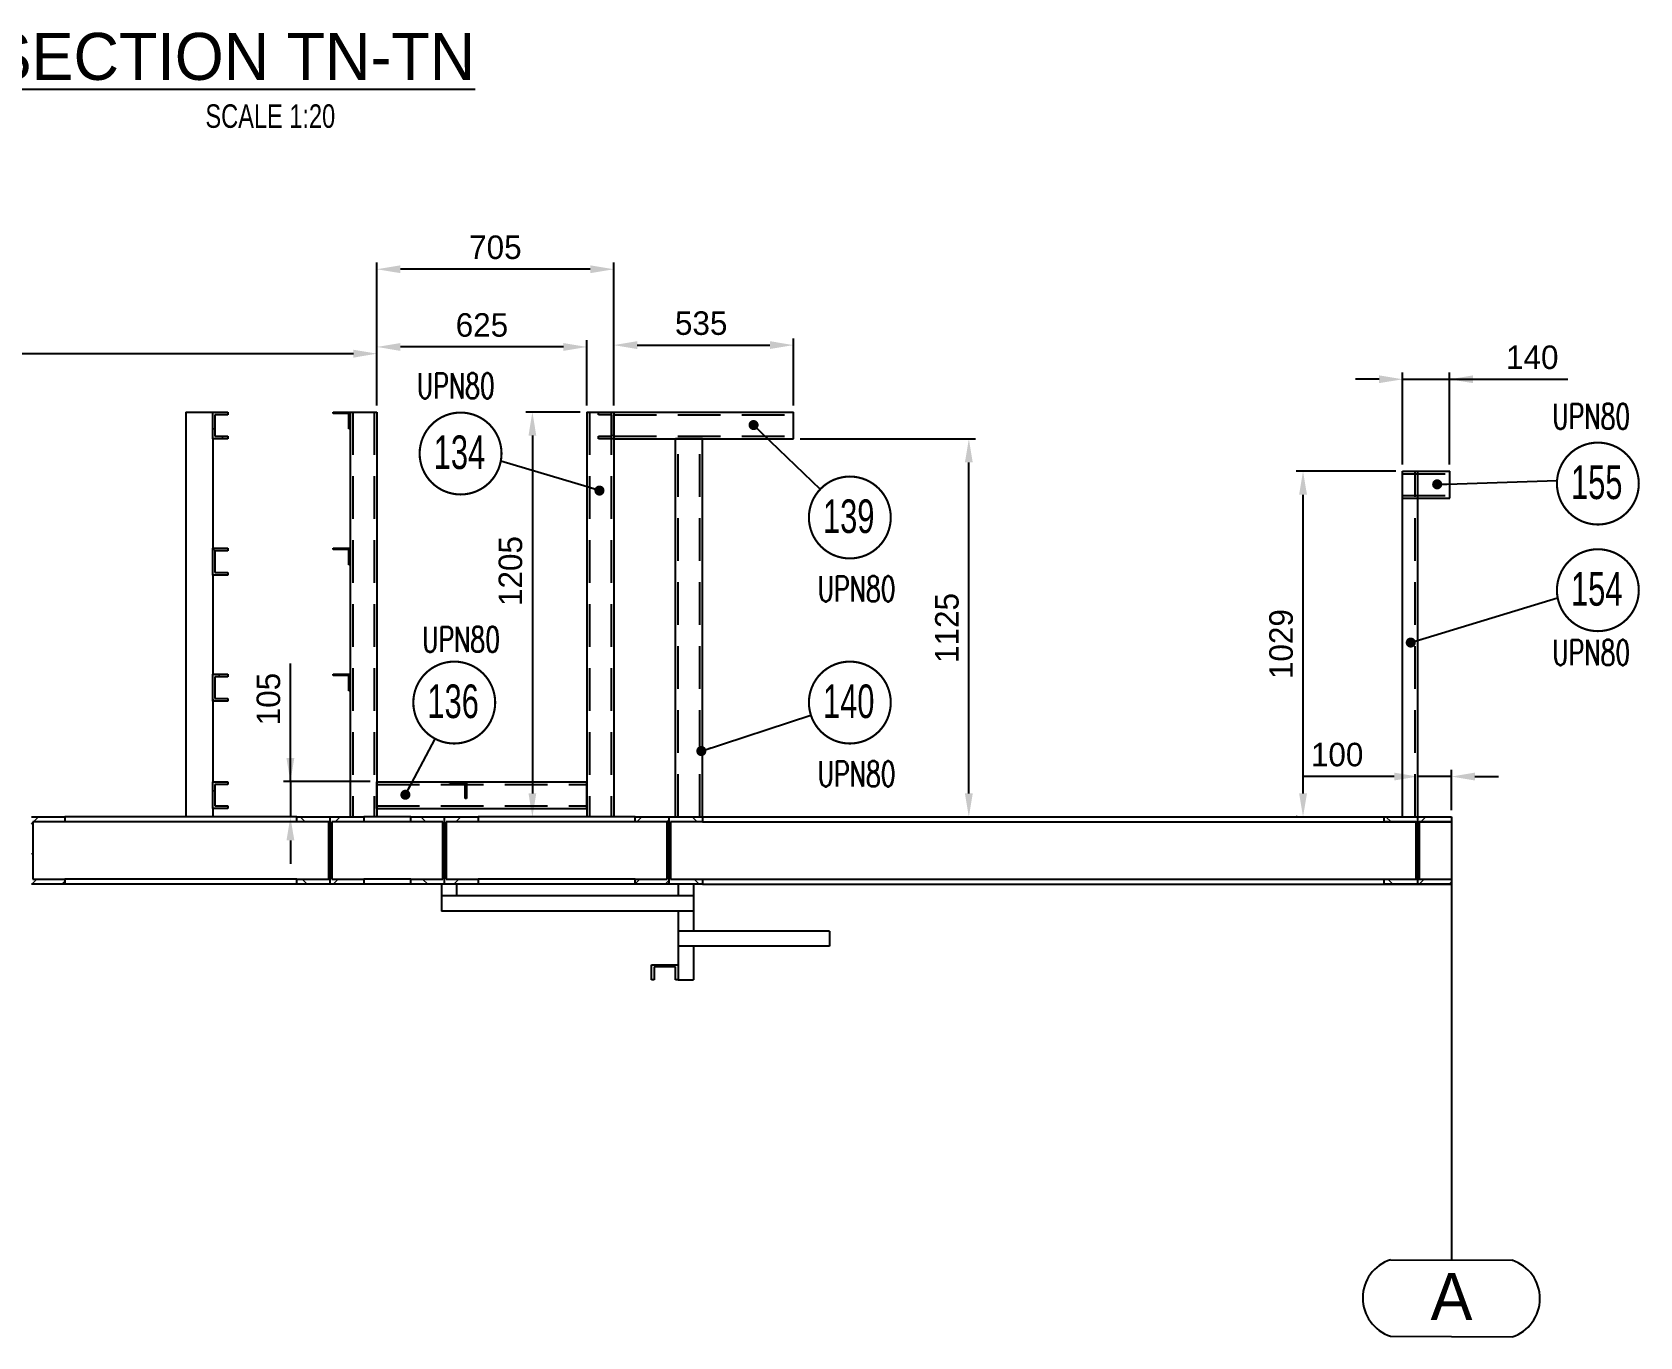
# Model space of a CAD drawing. Header units: millimetres. Extents: x 0 to 16187, y -20471 to 6290.
# Drawn here: x 10778.3 to 11017.6, y 4088.5 to 4282.6 of the extents above; entities that cross this region are included whole.
import ezdxf
from ezdxf.enums import TextEntityAlignment as Align

# ---------------------------------------------------------------- set-up
doc = ezdxf.new("R2010")
doc.units = ezdxf.units.MM
doc.header["$PDSIZE"] = -1
doc.linetypes.add('DASHED2', pattern=[9.525, 6.35, -3.175])
doc.styles.add('MtXpl_txt_shx', font='txt.shx', dxfattribs={"height": 0.2})
doc.styles.add('ROMAND-1', font='ic-romand.shx')
doc.styles.add('SLDTEXTSTYLE0', font='TXT', dxfattribs={"width": 0.75})
doc.styles.add('SLDTEXTSTYLE2', font='TXT', dxfattribs={"width": 0.686449})
doc.dimstyles.new('AM_ISO', dxfattribs={"dimtxt": 3.5, "dimasz": 3.5, "dimexe": 1, "dimexo": 1, "dimgap": 1.5, "dimtad": 1, "dimdsep": 46, "dimtxsty": 'Standard', "dimcen": 0, "dimclrd": 1, "dimclre": 1, "dimclrt": 1, "dimadec": 0, "dimazin": 2, "dimtp": 0.1, "dimtm": 0.1, "dimtfac": 0.71, "dimtdec": 3, "dimtmove": 0, "dimatfit": 3, "dimfxl": 1, "dimlwd": -1, "dimlwe": -1, "dimarcsym": 1})
doc.dimstyles.new('AM_ISO$7', dxfattribs={"dimtxt": 3.5, "dimasz": 3.5, "dimexe": 1, "dimexo": 1, "dimgap": 1.5, "dimtad": 1, "dimtoh": 1, "dimdsep": 46, "dimtxsty": 'Standard', "dimcen": 0, "dimclrd": 1, "dimclre": 1, "dimclrt": 1, "dimadec": 0, "dimazin": 2, "dimtp": 0.1, "dimtm": 0.1, "dimtfac": 0.71, "dimtdec": 3, "dimtmove": 0, "dimatfit": 3, "dimfxl": 1, "dimlwd": -1, "dimlwe": -1, "dimarcsym": 1})
pattern_1 = [(135, (12141.2712, 2833.7877), (-2.245064, -2.245064), [])]
pattern_2 = [(225, (12141.2712, 2833.7877), (2.245064, -2.245064), [])]

# ---------------------------------------------------------------- blocks, each defined once
blk = doc.blocks.new('*D2704')
at = {"color": 1, "linetype": 'ByBlock'}
for p, q in [((10982.33, 4218.29), (10982.33, 4231.97)), ((10989.33, 4218.29), (10989.33, 4231.97)), ((10978.83, 4230.97), (10975.33, 4230.97)), ((10982.33, 4230.97), (10989.33, 4230.97)), ((10989.33, 4230.97), (11006.92, 4230.97)), ((10992.83, 4230.97), (10996.33, 4230.97))]:
    blk.add_line(p, q, dxfattribs=at)
at = {"color": 1}
for points in [[(10978.83, 4230.39), (10978.83, 4231.55), (10982.33, 4230.97)], [(10992.83, 4231.55), (10992.83, 4230.39), (10989.33, 4230.97)]]:
    blk.add_solid(points, dxfattribs=at)
at = {"layer": 'Defpoints', "color": 0}
for p in [(10989.33, 4230.97), (10982.33, 4217.29), (10989.33, 4217.29)]:
    blk.add_point(p, dxfattribs=at)
at = {"color": 1, "insert": (11001.63, 4234.22), "char_height": 3.5, "attachment_point": 5}
blk.add_mtext('140', dxfattribs=at)
blk = doc.blocks.new('*D2705')
at = {"color": 1, "linetype": 'ByBlock'}
for p, q in [((10981.33, 4217.29), (10966.5, 4217.29)), ((10967.5, 4169.34), (10967.5, 4213.79)), ((10966.62, 4165.84), (10966.5, 4165.84))]:
    blk.add_line(p, q, dxfattribs=at)
at = {"color": 1}
for points in [[(10968.09, 4213.79), (10966.92, 4213.79), (10967.5, 4217.29)], [(10966.92, 4169.34), (10968.09, 4169.34), (10967.5, 4165.84)]]:
    blk.add_solid(points, dxfattribs=at)
at = {"layer": 'Defpoints', "color": 0}
for p in [(10967.5, 4217.29), (10982.33, 4217.29), (10967.62, 4165.84)]:
    blk.add_point(p, dxfattribs=at)
at = {"color": 1, "insert": (10964.25, 4191.56), "char_height": 3.5, "attachment_point": 5, "rotation": 90}
blk.add_mtext('1029', dxfattribs=at)
blk = doc.blocks.new('*D2708')
at = {"color": 1, "linetype": 'ByBlock'}
for p, q in [((10981.08, 4171.85), (10967.58, 4171.85)), ((10984.58, 4166.84), (10984.58, 4172.85)), ((10989.58, 4171.85), (10984.58, 4171.85)), ((10989.58, 4166.84), (10989.58, 4172.85)), ((10993.08, 4171.85), (10996.58, 4171.85))]:
    blk.add_line(p, q, dxfattribs=at)
at = {"color": 1}
for points in [[(10981.08, 4171.27), (10981.08, 4172.43), (10984.58, 4171.85)], [(10993.08, 4172.43), (10993.08, 4171.27), (10989.58, 4171.85)]]:
    blk.add_solid(points, dxfattribs=at)
at = {"layer": 'Defpoints', "color": 0}
for p in [(10984.58, 4171.85), (10984.58, 4165.84), (10989.58, 4165.84)]:
    blk.add_point(p, dxfattribs=at)
at = {"color": 1, "insert": (10972.58, 4175.1), "char_height": 3.5, "attachment_point": 5}
blk.add_mtext('100', dxfattribs=at)
blk = doc.blocks.new('*D2709')
at = {"color": 1, "linetype": 'ByBlock'}
for p, q in [((10864.88, 4227.09), (10864.88, 4237.05)), ((10891.63, 4227.09), (10891.63, 4237.05)), ((10868.38, 4236.05), (10888.13, 4236.05))]:
    blk.add_line(p, q, dxfattribs=at)
at = {"color": 1}
for points in [[(10868.38, 4236.64), (10868.38, 4235.47), (10864.88, 4236.05)], [(10888.13, 4235.47), (10888.13, 4236.64), (10891.63, 4236.05)]]:
    blk.add_solid(points, dxfattribs=at)
at = {"layer": 'Defpoints', "color": 0}
for p in [(10891.63, 4236.05), (10864.88, 4226.09), (10891.63, 4226.09)]:
    blk.add_point(p, dxfattribs=at)
at = {"color": 1, "insert": (10877.9, 4239.3), "char_height": 3.5, "attachment_point": 5}
blk.add_mtext('535', dxfattribs=at)
blk = doc.blocks.new('*D2710')
at = {"color": 1, "linetype": 'ByBlock'}
for p, q in [((10859.88, 4226.09), (10851.77, 4226.09)), ((10852.77, 4222.59), (10852.77, 4169.34)), ((10855.38, 4165.84), (10851.77, 4165.84))]:
    blk.add_line(p, q, dxfattribs=at)
at = {"color": 1}
for points in [[(10853.35, 4222.59), (10852.19, 4222.59), (10852.77, 4226.09)], [(10852.19, 4169.34), (10853.35, 4169.34), (10852.77, 4165.84)]]:
    blk.add_solid(points, dxfattribs=at)
at = {"layer": 'Defpoints', "color": 0}
for p in [(10860.88, 4226.09), (10852.77, 4165.84), (10856.38, 4165.84)]:
    blk.add_point(p, dxfattribs=at)
at = {"color": 1, "insert": (10849.52, 4202.43), "char_height": 3.5, "attachment_point": 5, "rotation": 90}
blk.add_mtext('1205', dxfattribs=at)
blk = doc.blocks.new('*D2711')
at = {"color": 1, "linetype": 'ByBlock'}
for p, q in [((10829.63, 4227.09), (10829.63, 4236.78)), ((10860.88, 4227.09), (10860.88, 4236.78)), ((10857.38, 4235.78), (10833.13, 4235.78))]:
    blk.add_line(p, q, dxfattribs=at)
at = {"color": 1}
for points in [[(10833.13, 4236.36), (10833.13, 4235.19), (10829.63, 4235.78)], [(10857.38, 4235.19), (10857.38, 4236.36), (10860.88, 4235.78)]]:
    blk.add_solid(points, dxfattribs=at)
at = {"layer": 'Defpoints', "color": 0}
for p in [(10829.63, 4235.78), (10829.63, 4226.09), (10860.88, 4226.09)]:
    blk.add_point(p, dxfattribs=at)
at = {"color": 1, "insert": (10845.26, 4239.03), "char_height": 3.5, "attachment_point": 5}
blk.add_mtext('625', dxfattribs=at)
blk = doc.blocks.new('*D2712')
at = {"color": 1, "linetype": 'ByBlock'}
for p, q in [((10816.74, 4171.09), (10816.74, 4188.67)), ((10816.74, 4174.59), (10816.74, 4178.09)), ((10828.63, 4171.09), (10815.74, 4171.09)), ((10816.74, 4171.09), (10816.74, 4165.84)), ((10817.09, 4165.84), (10815.74, 4165.84)), ((10816.74, 4162.34), (10816.74, 4158.84))]:
    blk.add_line(p, q, dxfattribs=at)
at = {"color": 1}
for points in [[(10816.16, 4174.59), (10817.33, 4174.59), (10816.74, 4171.09)], [(10817.33, 4162.34), (10816.16, 4162.34), (10816.74, 4165.84)]]:
    blk.add_solid(points, dxfattribs=at)
at = {"layer": 'Defpoints', "color": 0}
for p in [(10829.63, 4171.09), (10816.74, 4165.84), (10818.09, 4165.84)]:
    blk.add_point(p, dxfattribs=at)
at = {"color": 1, "insert": (10813.49, 4183.38), "char_height": 3.5, "attachment_point": 5, "rotation": 90}
blk.add_mtext('105', dxfattribs=at)
blk = doc.blocks.new('*D2713')
at = {"color": 1, "linetype": 'ByBlock'}
for p, q in [((10892.63, 4222.09), (10918.75, 4222.09)), ((10917.75, 4169.34), (10917.75, 4218.59)), ((10879.08, 4165.84), (10918.75, 4165.84))]:
    blk.add_line(p, q, dxfattribs=at)
at = {"color": 1}
for points in [[(10918.33, 4218.59), (10917.16, 4218.59), (10917.75, 4222.09)], [(10917.16, 4169.34), (10918.33, 4169.34), (10917.75, 4165.84)]]:
    blk.add_solid(points, dxfattribs=at)
at = {"layer": 'Defpoints', "color": 0}
for p in [(10891.63, 4222.09), (10917.75, 4222.09), (10878.08, 4165.84)]:
    blk.add_point(p, dxfattribs=at)
at = {"color": 1, "insert": (10914.5, 4193.96), "char_height": 3.5, "attachment_point": 5, "rotation": 90}
blk.add_mtext('1125', dxfattribs=at)
blk = doc.blocks.new('*D2715')
at = {"color": 1, "linetype": 'ByBlock'}
for p, q in [((10829.63, 4227.09), (10829.63, 4248.34)), ((10861.38, 4247.34), (10833.13, 4247.34)), ((10864.88, 4227.09), (10864.88, 4248.34))]:
    blk.add_line(p, q, dxfattribs=at)
at = {"color": 1}
for points in [[(10833.13, 4247.93), (10833.13, 4246.76), (10829.63, 4247.34)], [(10861.38, 4246.76), (10861.38, 4247.93), (10864.88, 4247.34)]]:
    blk.add_solid(points, dxfattribs=at)
at = {"layer": 'Defpoints', "color": 0}
for p in [(10829.63, 4247.34), (10829.63, 4226.09), (10864.88, 4226.09)]:
    blk.add_point(p, dxfattribs=at)
at = {"color": 1, "insert": (10847.26, 4250.59), "char_height": 3.5, "attachment_point": 5}
blk.add_mtext('705', dxfattribs=at)
blk = doc.blocks.new('A$7E9318A25A27D')
at = {"color": 1}
blk.add_line((13.2, 77.36), (13.2, 11.43), dxfattribs=at)
at = {"color": 1, "ltscale": 0.2}
blk.add_line((4.15, 11.48), (22.25, 11.39), dxfattribs=at)
at = {"color": 1, "linetype": 'Continuous', "lineweight": 25}
blk.add_line((4.14, 0.09), (22.29, 0.01), dxfattribs=at)
at = {"color": 1, "ltscale": 0.2}
for centre, radius, start, end in [((5.98, 5.79), 5.98, 107.869, 252.0246), ((20.4, 5.69), 5.99, 287.9651, 71.9697)]:
    blk.add_arc(centre, radius, start, end, dxfattribs=at)
at = {"color": 1, "linetype": 'Continuous', "lineweight": 25}
blk.add_text('A', height=7, rotation=359.9537, dxfattribs=at).set_placement((10.1, 2.5))
blk = doc.blocks.new('*D2726')
at = {"color": 1, "linetype": 'ByBlock'}
for p, q in [((10703.18, 4227.09), (10703.18, 4235.78)), ((10706.68, 4234.78), (10826.13, 4234.78)), ((10829.63, 4227.09), (10829.63, 4235.78))]:
    blk.add_line(p, q, dxfattribs=at)
at = {"color": 1}
for points in [[(10706.68, 4235.36), (10706.68, 4234.19), (10703.18, 4234.78)], [(10826.13, 4234.19), (10826.13, 4235.36), (10829.63, 4234.78)]]:
    blk.add_solid(points, dxfattribs=at)
at = {"layer": 'Defpoints', "color": 0}
for p in [(10829.63, 4234.78), (10703.18, 4226.09), (10829.63, 4226.09)]:
    blk.add_point(p, dxfattribs=at)
at = {"color": 1, "insert": (10766.41, 4238.03), "char_height": 3.5, "attachment_point": 5}
blk.add_mtext('2529', dxfattribs=at)

msp = doc.modelspace()

# ---------------------------------------------------------------- hatches: boundary and pattern name
at = {"linetype": 'Continuous', "lineweight": 18}
h = msp.add_hatch(dxfattribs=at)
h.set_pattern_fill('ANSI31', angle=90, style=0)
h.set_pattern_definition(pattern_1)
h.paths.add_polyline_path([(10805.18436, 4226.08878), (10805.18436, 4222.08878), (10807.43436, 4222.08878), (10807.43436, 4222.48878), (10805.48436, 4222.48878), (10805.48436, 4225.68878), (10807.43436, 4225.68878), (10807.43436, 4226.08878)], flags=0)
h = msp.add_hatch(dxfattribs=at)
h.set_pattern_fill('ANSI31', angle=90, style=0)
h.set_pattern_definition(pattern_1)
h.paths.add_polyline_path([(10825.63436, 4223.58878), (10825.63436, 4226.08878), (10823.13436, 4226.08878), (10823.13436, 4225.88878), (10825.43436, 4225.88878), (10825.43436, 4223.58878)], flags=0)
h = msp.add_hatch(dxfattribs=at)
h.set_pattern_fill('ANSI31', angle=90, style=0)
h.set_pattern_definition(pattern_1)
h.paths.add_polyline_path([(10864.88436, 4222.08878), (10864.88436, 4226.08878), (10862.63436, 4226.08878), (10862.63436, 4225.68878), (10864.58436, 4225.68878), (10864.58436, 4222.48878), (10862.63436, 4222.48878), (10862.63436, 4222.08878)], flags=0)
h = msp.add_hatch(dxfattribs=at)
h.set_pattern_fill('ANSI31', angle=90, style=0)
h.set_pattern_definition(pattern_1)
h.paths.add_polyline_path([(10805.18436, 4205.83878), (10805.18436, 4201.83878), (10807.43436, 4201.83878), (10807.43436, 4202.23878), (10805.48436, 4202.23878), (10805.48436, 4205.43878), (10807.43436, 4205.43878), (10807.43436, 4205.83878)], flags=0)
h = msp.add_hatch(dxfattribs=at)
h.set_pattern_fill('ANSI31', angle=90, style=0)
h.set_pattern_definition(pattern_1)
h.paths.add_polyline_path([(10825.63436, 4203.33878), (10825.63436, 4205.83878), (10823.13436, 4205.83878), (10823.13436, 4205.63878), (10825.43436, 4205.63878), (10825.43436, 4203.33878)], flags=0)
h = msp.add_hatch(dxfattribs=at)
h.set_pattern_fill('ANSI31', angle=90, style=0)
h.set_pattern_definition(pattern_1)
h.paths.add_polyline_path([(10805.18436, 4187.08878), (10805.18436, 4183.08878), (10807.43436, 4183.08878), (10807.43436, 4183.48878), (10805.48436, 4183.48878), (10805.48436, 4186.68878), (10807.43436, 4186.68878), (10807.43436, 4187.08878)], flags=0)
h = msp.add_hatch(dxfattribs=at)
h.set_pattern_fill('ANSI31', angle=90, style=0)
h.set_pattern_definition(pattern_1)
h.paths.add_polyline_path([(10825.63436, 4184.58878), (10825.63436, 4187.08878), (10823.13436, 4187.08878), (10823.13436, 4186.88878), (10825.43436, 4186.88878), (10825.43436, 4184.58878)], flags=0)
h = msp.add_hatch(dxfattribs=at)
h.set_pattern_fill('ANSI31', angle=90, style=0)
h.set_pattern_definition(pattern_1)
h.paths.add_polyline_path([(10805.18436, 4171.08878), (10805.18436, 4167.08878), (10807.43436, 4167.08878), (10807.43436, 4167.48878), (10805.48436, 4167.48878), (10805.48436, 4170.68878), (10807.43436, 4170.68878), (10807.43436, 4171.08878)], flags=0)
h = msp.add_hatch(dxfattribs=at)
h.set_pattern_fill('ANSI31', angle=180, style=0)
h.set_pattern_definition(pattern_2)
h.paths.add_polyline_path([(10778.18436, 4155.83878), (10783.18436, 4155.83878), (10783.18436, 4156.58878), (10778.40936, 4156.58878), (10778.40936, 4165.08878), (10783.18436, 4165.08878), (10783.18436, 4165.83878), (10778.18436, 4165.83878)], flags=0)
h = msp.add_hatch(dxfattribs=at)
h.set_pattern_fill('ANSI31', angle=90, style=0)
h.set_pattern_definition(pattern_1)
h.paths.add_polyline_path([(10822.68436, 4155.83878), (10822.68436, 4165.83878), (10817.68436, 4165.83878), (10817.68436, 4165.08878), (10822.45936, 4165.08878), (10822.45936, 4156.58878), (10817.68436, 4156.58878), (10817.68436, 4155.83878)], flags=0)
h = msp.add_hatch(dxfattribs=at)
h.set_pattern_fill('ANSI31', angle=180, style=0)
h.set_pattern_definition(pattern_2)
h.paths.add_polyline_path([(10822.68436, 4155.83878), (10827.68436, 4155.83878), (10827.68436, 4156.58878), (10822.90936, 4156.58878), (10822.90936, 4165.08878), (10827.68436, 4165.08878), (10827.68436, 4165.83878), (10822.68436, 4165.83878)], flags=0)
h = msp.add_hatch(dxfattribs=at)
h.set_pattern_fill('ANSI31', angle=90, style=0)
h.set_pattern_definition(pattern_1)
h.paths.add_polyline_path([(10839.68436, 4155.83878), (10839.68436, 4165.83878), (10834.68436, 4165.83878), (10834.68436, 4165.08878), (10839.45936, 4165.08878), (10839.45936, 4156.58878), (10834.68436, 4156.58878), (10834.68436, 4155.83878)], flags=0)
h = msp.add_hatch(dxfattribs=at)
h.set_pattern_fill('ANSI31', angle=180, style=0)
h.set_pattern_definition(pattern_2)
h.paths.add_polyline_path([(10839.68436, 4155.83878), (10844.68436, 4155.83878), (10844.68436, 4156.58878), (10839.90936, 4156.58878), (10839.90936, 4165.08878), (10844.68436, 4165.08878), (10844.68436, 4165.83878), (10839.68436, 4165.83878)], flags=0)
h = msp.add_hatch(dxfattribs=at)
h.set_pattern_fill('ANSI31', angle=180, style=0)
h.set_pattern_definition(pattern_2)
h.paths.add_polyline_path([(10868.08436, 4155.83878), (10873.08436, 4155.83878), (10873.08436, 4165.83878), (10868.08436, 4165.83878), (10868.08436, 4165.08878), (10872.85936, 4165.08878), (10872.85936, 4156.58878), (10868.08436, 4156.58878)], flags=0)
h = msp.add_hatch(dxfattribs=at)
h.set_pattern_fill('ANSI31', angle=90, style=0)
h.set_pattern_definition(pattern_1)
h.paths.add_polyline_path([(10873.08436, 4155.83878), (10878.08436, 4155.83878), (10878.08436, 4156.58878), (10873.30936, 4156.58878), (10873.30936, 4165.08878), (10878.08436, 4165.08878), (10878.08436, 4165.83878), (10873.08436, 4165.83878)], flags=0)
h = msp.add_hatch(dxfattribs=at)
h.set_pattern_fill('ANSI31', angle=90, style=0)
h.set_pattern_definition(pattern_1)
h.paths.add_polyline_path([(10984.35936, 4165.08878), (10984.35936, 4156.58878), (10979.58436, 4156.58878), (10979.58436, 4155.83878), (10984.58436, 4155.83878), (10984.58436, 4165.83878), (10979.58436, 4165.83878), (10979.58436, 4165.08878)], flags=0)
h = msp.add_hatch(dxfattribs=at)
h.set_pattern_fill('ANSI31', angle=180, style=0)
h.set_pattern_definition(pattern_2)
h.paths.add_polyline_path([(10984.58436, 4155.83878), (10989.58436, 4155.83878), (10989.58436, 4156.58878), (10984.80936, 4156.58878), (10984.80936, 4165.08878), (10989.58436, 4165.08878), (10989.58436, 4165.83878), (10984.58436, 4165.83878)], flags=0)
h = msp.add_hatch(dxfattribs=at)
h.set_pattern_fill('ANSI31', angle=90, style=0)
h.set_pattern_definition(pattern_1)
h.paths.add_polyline_path([(10874.48436, 4143.83878), (10870.48436, 4143.83878), (10870.48436, 4141.58878), (10870.88436, 4141.58878), (10870.88436, 4143.53878), (10874.08436, 4143.53878), (10874.08436, 4141.58878), (10874.48436, 4141.58878)], flags=0)

# ---------------------------------------------------------------- linework, layer by layer
at = {"color": 7, "linetype": 'Continuous', "lineweight": 25}
for p, q in [((10801.18436, 4226.08878), (10805.18436, 4226.08878)), ((10801.18436, 4226.08878), (10801.18436, 4165.83878)), ((10805.18436, 4226.08878), (10807.43436, 4226.08878)), ((10805.18436, 4222.08878), (10805.18436, 4226.08878)), ((10807.43436, 4225.68878), (10805.48436, 4225.68878)), ((10805.48436, 4225.68878), (10805.48436, 4222.48878)), ((10807.43436, 4226.08878), (10807.43436, 4225.68878)), ((10823.13436, 4225.88878), (10823.13436, 4226.08878)), ((10823.13436, 4226.08878), (10825.63436, 4226.08878)), ((10825.43436, 4225.88878), (10823.13436, 4225.88878)), ((10825.43436, 4223.58878), (10825.43436, 4225.88878)), ((10825.63436, 4226.08878), (10825.63436, 4223.58878)), ((10825.63436, 4226.08878), (10829.63436, 4226.08878)), ((10829.63436, 4226.08878), (10829.63436, 4165.83878)), ((10860.88436, 4226.08878), (10862.63436, 4226.08878)), ((10860.88436, 4226.08878), (10860.88436, 4165.83878)), ((10862.63436, 4226.08878), (10864.88436, 4226.08878)), ((10862.63436, 4225.68878), (10862.63436, 4226.08878)), ((10864.58436, 4225.68878), (10862.63436, 4225.68878)), ((10864.58436, 4222.48878), (10864.58436, 4225.68878)), ((10864.88436, 4226.08878), (10864.88436, 4222.08878)), ((10864.88436, 4226.08878), (10891.63436, 4226.08878)), ((10891.63436, 4222.08878), (10891.63436, 4226.08878)), ((10805.48436, 4222.48878), (10807.43436, 4222.48878)), ((10807.43436, 4222.48878), (10807.43436, 4222.08878)), ((10825.63436, 4223.58878), (10825.43436, 4223.58878)), ((10825.63436, 4223.58878), (10825.63436, 4205.83878)), ((10862.63436, 4222.08878), (10862.63436, 4222.48878)), ((10862.63436, 4222.48878), (10864.58436, 4222.48878)), ((10807.43436, 4222.08878), (10805.18436, 4222.08878)), ((10805.18436, 4222.08878), (10805.18436, 4205.83878)), ((10864.88436, 4222.08878), (10862.63436, 4222.08878)), ((10864.88436, 4222.08878), (10891.63436, 4222.08878)), ((10864.88436, 4222.08878), (10864.88436, 4165.83878)), ((10874.08436, 4165.83878), (10874.08436, 4222.08878)), ((10878.08436, 4222.08878), (10874.08436, 4222.08878)), ((10878.08436, 4165.83878), (10878.08436, 4222.08878)), ((10982.33436, 4165.83878), (10982.33436, 4217.28878)), ((10984.58436, 4165.83878), (10984.58436, 4217.28878)), ((10989.33436, 4213.28878), (10989.33436, 4217.28878)), ((10805.18436, 4201.83878), (10805.18436, 4205.83878)), ((10805.18436, 4205.83878), (10807.43436, 4205.83878)), ((10805.48436, 4205.43878), (10805.48436, 4202.23878)), ((10807.43436, 4205.43878), (10805.48436, 4205.43878)), ((10807.43436, 4205.83878), (10807.43436, 4205.43878)), ((10823.13436, 4205.83878), (10825.63436, 4205.83878)), ((10823.13436, 4205.63878), (10823.13436, 4205.83878)), ((10825.43436, 4205.63878), (10823.13436, 4205.63878)), ((10825.43436, 4203.33878), (10825.43436, 4205.63878)), ((10825.63436, 4205.83878), (10825.63436, 4203.33878)), ((10825.63436, 4203.33878), (10825.43436, 4203.33878)), ((10825.63436, 4203.33878), (10825.63436, 4187.08878)), ((10807.43436, 4201.83878), (10805.18436, 4201.83878)), ((10805.18436, 4201.83878), (10805.18436, 4187.08878)), ((10805.48436, 4202.23878), (10807.43436, 4202.23878)), ((10807.43436, 4202.23878), (10807.43436, 4201.83878)), ((10805.18436, 4187.08878), (10807.43436, 4187.08878)), ((10805.18436, 4183.08878), (10805.18436, 4187.08878)), ((10807.43436, 4186.68878), (10805.48436, 4186.68878)), ((10805.48436, 4186.68878), (10805.48436, 4183.48878)), ((10807.43436, 4187.08878), (10807.43436, 4186.68878)), ((10823.13436, 4186.88878), (10823.13436, 4187.08878)), ((10823.13436, 4187.08878), (10825.63436, 4187.08878)), ((10825.43436, 4186.88878), (10823.13436, 4186.88878)), ((10825.43436, 4184.58878), (10825.43436, 4186.88878)), ((10825.63436, 4187.08878), (10825.63436, 4184.58878)), ((10825.63436, 4184.58878), (10825.43436, 4184.58878)), ((10825.63436, 4184.58878), (10825.63436, 4165.83878)), ((10807.43436, 4183.08878), (10805.18436, 4183.08878)), ((10805.18436, 4183.08878), (10805.18436, 4171.08878)), ((10805.48436, 4183.48878), (10807.43436, 4183.48878)), ((10807.43436, 4183.48878), (10807.43436, 4183.08878)), ((10805.18436, 4171.08878), (10807.43436, 4171.08878)), ((10805.18436, 4167.08878), (10805.18436, 4171.08878)), ((10807.43436, 4170.68878), (10805.48436, 4170.68878)), ((10805.48436, 4170.68878), (10805.48436, 4167.48878)), ((10807.43436, 4171.08878), (10807.43436, 4170.68878)), ((10829.63436, 4167.08878), (10829.63436, 4171.08878)), ((10829.63436, 4171.08878), (10840.48436, 4171.08878)), ((10840.48436, 4170.88878), (10840.48436, 4171.08878)), ((10840.48436, 4171.08878), (10842.98436, 4171.08878)), ((10842.78436, 4170.88878), (10840.48436, 4170.88878)), ((10842.78436, 4168.58878), (10842.78436, 4170.88878)), ((10842.98436, 4171.08878), (10842.98436, 4168.58878)), ((10842.98436, 4171.08878), (10860.88436, 4171.08878)), ((10860.88436, 4167.08878), (10860.88436, 4171.08878)), ((10807.43436, 4167.08878), (10805.18436, 4167.08878)), ((10805.18436, 4167.08878), (10805.18436, 4165.83878)), ((10805.48436, 4167.48878), (10807.43436, 4167.48878)), ((10807.43436, 4167.48878), (10807.43436, 4167.08878)), ((10829.63436, 4167.08878), (10860.88436, 4167.08878)), ((10842.98436, 4168.58878), (10842.78436, 4168.58878)), ((10778.18436, 4165.83878), (10783.18436, 4165.83878)), ((10783.18436, 4165.08878), (10778.40936, 4165.08878)), ((10778.40936, 4165.08878), (10778.40936, 4156.58878)), ((10783.18436, 4165.83878), (10783.18436, 4165.08878)), ((10817.68436, 4165.83878), (10783.18436, 4165.83878)), ((10817.68436, 4165.08878), (10783.18436, 4165.08878)), ((10817.68436, 4165.08878), (10817.68436, 4165.83878)), ((10817.68436, 4165.83878), (10822.68436, 4165.83878)), ((10822.45936, 4165.08878), (10817.68436, 4165.08878)), ((10822.45936, 4156.58878), (10822.45936, 4165.08878)), ((10822.68436, 4155.83878), (10822.68436, 4165.83878)), ((10822.68436, 4165.83878), (10827.68436, 4165.83878)), ((10827.68436, 4165.08878), (10822.90936, 4165.08878)), ((10822.90936, 4165.08878), (10822.90936, 4156.58878)), ((10827.68436, 4165.83878), (10827.68436, 4165.08878)), ((10834.68436, 4165.83878), (10827.68436, 4165.83878)), ((10834.68436, 4165.08878), (10827.68436, 4165.08878)), ((10834.68436, 4165.08878), (10834.68436, 4165.83878)), ((10834.68436, 4165.83878), (10839.68436, 4165.83878)), ((10839.45936, 4165.08878), (10834.68436, 4165.08878)), ((10839.45936, 4156.58878), (10839.45936, 4165.08878)), ((10839.68436, 4165.83878), (10844.68436, 4165.83878)), ((10839.68436, 4155.83878), (10839.68436, 4165.83878)), ((10844.68436, 4165.08878), (10839.90936, 4165.08878)), ((10839.90936, 4165.08878), (10839.90936, 4156.58878)), ((10844.68436, 4165.83878), (10844.68436, 4165.08878)), ((10868.08436, 4165.83878), (10844.68436, 4165.83878)), ((10868.08436, 4165.08878), (10844.68436, 4165.08878)), ((10868.08436, 4165.08878), (10868.08436, 4165.83878)), ((10868.08436, 4165.83878), (10873.08436, 4165.83878)), ((10872.85936, 4165.08878), (10868.08436, 4165.08878)), ((10872.85936, 4156.58878), (10872.85936, 4165.08878)), ((10873.08436, 4165.83878), (10873.08436, 4155.83878)), ((10873.08436, 4165.83878), (10878.08436, 4165.83878)), ((10878.08436, 4165.08878), (10873.30936, 4165.08878)), ((10873.30936, 4165.08878), (10873.30936, 4156.58878)), ((10878.08436, 4165.83878), (10878.08436, 4165.08878)), ((10979.58436, 4165.08878), (10979.58436, 4165.83878)), ((10979.58436, 4165.83878), (10984.58436, 4165.83878)), ((10984.35936, 4165.08878), (10979.58436, 4165.08878)), ((10984.35936, 4156.58878), (10984.35936, 4165.08878)), ((10984.58436, 4155.83878), (10984.58436, 4165.83878)), ((10984.58436, 4165.83878), (10989.58436, 4165.83878)), ((10989.58436, 4165.08878), (10984.80936, 4165.08878)), ((10984.80936, 4165.08878), (10984.80936, 4156.58878)), ((10989.58436, 4165.83878), (10989.58436, 4165.08878)), ((10783.18436, 4155.83878), (10778.18436, 4155.83878)), ((10778.40936, 4156.58878), (10783.18436, 4156.58878)), ((10783.18436, 4156.58878), (10783.18436, 4155.83878)), ((10817.68436, 4156.58878), (10783.18436, 4156.58878)), ((10817.68436, 4155.83878), (10783.18436, 4155.83878)), ((10817.68436, 4156.58878), (10822.45936, 4156.58878)), ((10817.68436, 4155.83878), (10817.68436, 4156.58878)), ((10822.68436, 4155.83878), (10817.68436, 4155.83878)), ((10827.68436, 4155.83878), (10822.68436, 4155.83878)), ((10822.90936, 4156.58878), (10827.68436, 4156.58878)), ((10827.68436, 4156.58878), (10827.68436, 4155.83878)), ((10834.68436, 4156.58878), (10827.68436, 4156.58878)), ((10834.68436, 4155.83878), (10827.68436, 4155.83878)), ((10834.68436, 4156.58878), (10839.45936, 4156.58878)), ((10834.68436, 4155.83878), (10834.68436, 4156.58878)), ((10839.68436, 4155.83878), (10834.68436, 4155.83878)), ((10839.23436, 4155.83878), (10839.23436, 4154.08878)), ((10844.68436, 4155.83878), (10839.68436, 4155.83878)), ((10839.90936, 4156.58878), (10844.68436, 4156.58878)), ((10841.48436, 4155.83878), (10841.48436, 4154.08878)), ((10844.68436, 4156.58878), (10844.68436, 4155.83878)), ((10868.08436, 4156.58878), (10844.68436, 4156.58878)), ((10868.08436, 4155.83878), (10844.68436, 4155.83878)), ((10868.08436, 4156.58878), (10872.85936, 4156.58878)), ((10868.08436, 4155.83878), (10868.08436, 4156.58878)), ((10873.08436, 4155.83878), (10868.08436, 4155.83878)), ((10878.08436, 4155.83878), (10873.08436, 4155.83878)), ((10873.30936, 4156.58878), (10878.08436, 4156.58878)), ((10874.48436, 4155.83878), (10874.48436, 4154.08878)), ((10876.73436, 4155.83878), (10876.73436, 4154.08878)), ((10878.08436, 4156.58878), (10878.08436, 4155.83878)), ((10979.58436, 4155.83878), (10979.58436, 4156.58878)), ((10979.58436, 4156.58878), (10984.35936, 4156.58878)), ((10984.58436, 4155.83878), (10979.58436, 4155.83878)), ((10989.58436, 4155.83878), (10984.58436, 4155.83878)), ((10984.80936, 4156.58878), (10989.58436, 4156.58878)), ((10989.58436, 4156.58878), (10989.58436, 4155.83878)), ((10876.73436, 4154.08878), (10839.23436, 4154.08878)), ((10839.23436, 4154.08878), (10839.23436, 4151.83878)), ((10876.73436, 4154.08878), (10876.73436, 4151.83878)), ((10876.73436, 4151.83878), (10839.23436, 4151.83878)), ((10874.48436, 4151.83878), (10874.48436, 4148.83878)), ((10876.73436, 4151.83878), (10876.73436, 4148.83878)), ((10896.98436, 4148.83878), (10874.48436, 4148.83878)), ((10874.48436, 4148.83878), (10874.48436, 4146.58878)), ((10896.98436, 4148.83878), (10896.98436, 4146.58878)), ((10896.98436, 4146.58878), (10874.48436, 4146.58878)), ((10874.48436, 4146.58878), (10874.48436, 4143.83878)), ((10876.73436, 4146.58878), (10876.73436, 4141.58878)), ((10870.48436, 4143.83878), (10874.48436, 4143.83878)), ((10870.48436, 4141.58878), (10870.48436, 4143.83878)), ((10874.08436, 4143.53878), (10870.88436, 4143.53878)), ((10870.88436, 4143.53878), (10870.88436, 4141.58878)), ((10874.08436, 4141.58878), (10874.08436, 4143.53878)), ((10874.48436, 4143.83878), (10874.48436, 4141.58878)), ((10870.88436, 4141.58878), (10870.48436, 4141.58878)), ((10874.48436, 4141.58878), (10874.08436, 4141.58878)), ((10874.48436, 4141.58878), (10876.73436, 4141.58878))]:
    msp.add_line(p, q, dxfattribs=at)
at = {"color": 2, "linetype": 'DASHED2', "lineweight": 25}
for p, q in [((10826.03436, 4226.08878), (10826.03436, 4165.83878)), ((10829.23436, 4226.08878), (10829.23436, 4165.83878)), ((10861.28436, 4226.08878), (10861.28436, 4165.83878)), ((10864.48436, 4226.08878), (10864.48436, 4165.83878)), ((10864.88436, 4225.68878), (10891.63436, 4225.68878)), ((10864.88436, 4222.48878), (10891.63436, 4222.48878)), ((10874.48436, 4165.83878), (10874.48436, 4222.08878)), ((10877.68436, 4165.83878), (10877.68436, 4222.08878)), ((10982.33436, 4216.88878), (10989.33436, 4216.88878)), ((10984.18436, 4165.83878), (10984.18436, 4217.28878)), ((10982.33436, 4213.68878), (10989.33436, 4213.68878)), ((10829.63436, 4170.68878), (10860.88436, 4170.68878)), ((10829.63436, 4167.48878), (10860.88436, 4167.48878))]:
    msp.add_line(p, q, dxfattribs=at)
for p, q in [((10982.33436, 4217.28878), (10989.33436, 4217.28878)), ((10982.33436, 4213.28878), (10989.33436, 4213.28878)), ((10878.08436, 4165.83878), (10989.58436, 4165.83878)), ((10878.08436, 4165.08878), (10989.58436, 4165.08878)), ((10878.08436, 4156.58878), (10989.58436, 4156.58878)), ((10878.08436, 4155.83878), (10989.58436, 4155.83878))]:
    msp.add_line(p, q)
at = {"color": 2}
for points in [[(10835.98536, 4219.92056, 0.3125, 0.3125, -1), (10848.17286, 4219.92056, 0.3125, 0.3125, -1)], [(11005.30127, 4215.44939, 0.3125, 0.3125, -1), (11017.48877, 4215.44939, 0.3125, 0.3125, -1)], [(11005.30127, 4199.58273, 0.3125, 0.3125, -1), (11017.48877, 4199.58273, 0.3125, 0.3125, -1)], [(10893.93769, 4182.86187, 0.3125, 0.3125, -1), (10906.12519, 4182.86187, 0.3125, 0.3125, -1)]]:
    msp.add_lwpolyline(points, format="xyseb", close=True, dxfattribs=at)
at = {"color": 4}
msp.add_lwpolyline([(10893.93769, 4210.40013, 0.3125, 0.3125, -1), (10906.12519, 4210.40013, 0.3125, 0.3125, -1)], format="xyseb", close=True, dxfattribs=at)
at = {"color": 2, "const_width": 0.3125}
msp.add_lwpolyline([(10835.04415, 4182.86187, -1), (10847.23165, 4182.86187, -1)], format="xyb", close=True, dxfattribs=at)

# ---------------------------------------------------------------- block references
msp.add_blockref('A$7E9318A25A27D', (10976.38285, 4088.4758))

# ---------------------------------------------------------------- texts
at = {"color": 7, "style": 'ROMAND-1'}
msp.add_text('%%USECTION TN-TN', height=7, dxfattribs=at).set_placement((10771.96996, 4275.51691))
at = {"color": 2, "style": 'MtXpl_txt_shx', "width": 0.6875}
for p in [(10835.56773, 4228.12853), (11004.6107, 4223.57899), (10895.2418, 4197.90972), (11004.6107, 4188.43994), (10895.2418, 4170.37145)]:
    msp.add_text('UPN80', height=3.75, dxfattribs=at).set_placement(p)
at = {"color": 2, "style": 'SLDTEXTSTYLE2', "width": 0.686449}
for s, p in [('134', (10841.91263, 4220.11353)), ('155', (11011.22855, 4215.64236)), ('154', (11011.22855, 4199.7757)), ('140', (10899.86497, 4183.05484))]:
    msp.add_text(s, height=5, dxfattribs=at).set_placement(p, align=Align.MIDDLE_CENTER)
at = {"color": 4, "style": 'SLDTEXTSTYLE2', "width": 0.686449}
msp.add_text('139', height=5, dxfattribs=at).set_placement((10899.86497, 4210.5931), align=Align.MIDDLE_CENTER)
at = {"color": 2, "lineweight": 25, "style": 'MtXpl_txt_shx', "width": 0.6875}
msp.add_text('UPN80', height=3.75, dxfattribs=at).set_placement((10836.34825, 4190.38669))
at = {"color": 2, "lineweight": 25, "style": 'SLDTEXTSTYLE2', "width": 0.686449}
msp.add_text('136', height=5, dxfattribs=at).set_placement((10840.97142, 4183.05484), align=Align.MIDDLE_CENTER)
at = {"color": 7, "linetype": 'Continuous', "lineweight": 0, "insert": (10813.75317, 4271.88375), "char_height": 3.5, "attachment_point": 2, "style": 'SLDTEXTSTYLE0'}
msp.add_mtext('SCALE 1:20', dxfattribs=at)

# ---------------------------------------------------------------- dimensions: what is measured, and where the dimension line sits
for base, p1, p2, picture, middle in [((10829.63436, 4247.34421), (10864.88436, 4226.08878), (10829.63436, 4226.08878), '*D2715', (10847.25936, 4250.59421)), ((10829.63436, 4235.77607), (10860.88436, 4226.08878), (10829.63436, 4226.08878), '*D2711', (10845.25936, 4239.02607)), ((10829.63436, 4234.77607), (10703.18436, 4226.08878), (10829.63436, 4226.08878), '*D2726', (10766.40936, 4238.02607)), ((10984.58436, 4171.84895), (10989.58436, 4165.83878), (10984.58436, 4165.83878), '*D2708', (10972.58436, 4175.09895))]:
    dim = msp.add_linear_dim(base=base, p1=p1, p2=p2, dimstyle='AM_ISO', override={"dimtxt": 3.5, "dimlfac": 20})
    dim.commit()
    dim.dimension.update_dxf_attribs({"geometry": picture, "text_midpoint": middle})
for base, p1, p2, picture, middle in [((10891.63436, 4236.05363), (10864.88436, 4226.08878), (10891.63436, 4226.08878), '*D2709', (10877.90062, 4236.05363)), ((10989.33436, 4230.97116), (10982.33436, 4217.28878), (10989.33436, 4217.28878), '*D2704', (11001.62602, 4230.97116))]:
    dim = msp.add_linear_dim(base=base, p1=p1, p2=p2, dimstyle='AM_ISO', override={"dimtxt": 3.5, "dimlfac": 20})
    dim.commit()
    dim.dimension.update_dxf_attribs({"geometry": picture, "text_midpoint": middle, "dimtype": 160})
for base, p1, p2, picture, middle in [((10852.77009, 4165.83878), (10860.88436, 4226.08878), (10856.38436, 4165.83878), '*D2710', (10852.77009, 4202.43265)), ((10917.74823, 4222.08878), (10878.08436, 4165.83878), (10891.63436, 4222.08878), '*D2713', (10917.74823, 4193.96378)), ((10967.50171, 4217.28878), (10967.62268, 4165.83878), (10982.33436, 4217.28878), '*D2705', (10967.50171, 4191.56378)), ((10816.74341, 4165.83878), (10829.63436, 4171.08878), (10818.09327, 4165.83878), '*D2712', (10816.74341, 4183.38045))]:
    dim = msp.add_linear_dim(base=base, p1=p1, p2=p2, angle=90, dimstyle='AM_ISO', override={"dimtxt": 3.5, "dimlfac": 20})
    dim.commit()
    dim.dimension.update_dxf_attribs({"geometry": picture, "text_midpoint": middle, "dimtype": 160})

# ---------------------------------------------------------------- leaders
at = {"color": 4}
msp.add_leader([(10885.70127, 4224.15498), (10895.63517, 4214.61991)], dimstyle='AM_ISO$7', override={"dimasz": 1.5, "dimldrblk": 'Dot'}, dxfattribs=at)
at = {"color": 2}
for points in [[(10862.7575, 4214.40564), (10848.06948, 4218.80287)], [(10987.47376, 4215.33382), (11005.32011, 4215.92823)], [(10983.54028, 4191.78742), (11005.40465, 4198.46505)], [(10877.92073, 4175.64715), (10894.2383, 4180.97156)], [(10833.86153, 4169.13952), (10838.28315, 4177.47817)]]:
    msp.add_leader(points, dimstyle='AM_ISO$7', override={"dimasz": 1.5, "dimldrblk": 'Dot'}, dxfattribs=at)

doc.saveas('drawing.dxf')
